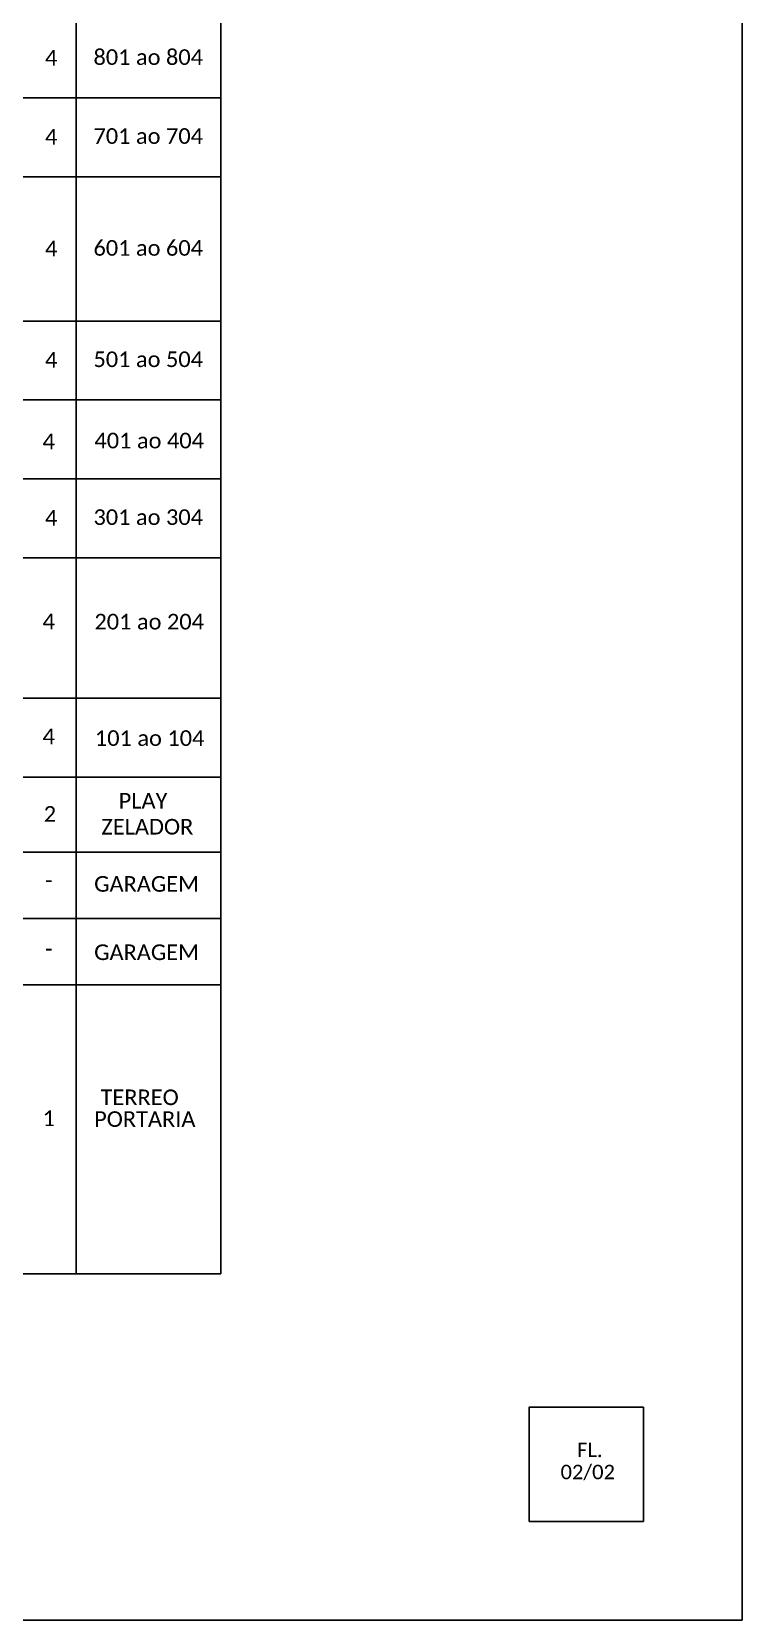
# Model space of a CAD drawing. Extents: x -4 to 1778, y 1 to 595.
# Drawn here: x 1630.6 to 1778, y 1.3 to 330.7 of the extents above; entities that cross this region are included whole.
import ezdxf
from ezdxf.enums import TextEntityAlignment as Align

# ---------------------------------------------------------------- set-up
doc = ezdxf.new("R2010")
doc.units = 0
doc.styles.add('WMF-Calibri0', font='calibri.ttf')

msp = doc.modelspace()

# ---------------------------------------------------------------- linework, layer by layer
for p, q in [((1777.99, 1.26), (1777.99, 595.26)), ((1669.85, 73.09), (1669.85, 538.94)), ((936.99, 1.26), (1777.99, 1.26))]:
    msp.add_line(p, q)
for points in [[(1639.83, 73.09), (1639.83, 530.72)], [(1371.52, 316.97), (1669.85, 316.97)], [(1371.52, 300.59), (1669.85, 300.59)], [(1371.52, 270.68), (1669.85, 270.68)], [(1371.52, 254.31), (1669.85, 254.31)], [(1371.52, 237.94), (1669.85, 237.94)], [(1371.52, 221.56), (1669.85, 221.56)], [(1371.52, 192.45), (1669.85, 192.45)], [(1371.52, 176.08), (1669.85, 176.08)], [(1371.52, 160.51), (1669.85, 160.51)], [(1371.52, 146.78), (1669.85, 146.78)], [(1371.52, 133.05), (1669.85, 133.05)], [(1371.52, 73.09), (1669.85, 73.09)]]:
    msp.add_lwpolyline(points)
at = {"color": 0}
msp.add_lwpolyline([(1757.5, 45.46), (1733.79, 45.46), (1733.79, 21.75), (1757.5, 21.75)], close=True, dxfattribs=at)

# ---------------------------------------------------------------- texts
at = {"color": 7, "style": 'WMF-Calibri0'}
for s, p in [('801 ao 804', (1643.4, 323.79)), ('701 ao 704', (1643.4, 307.42)), ('601 ao 604', (1643.4, 284.22)), ('501 ao 504', (1643.4, 261.13)), ('401 ao 404', (1643.6, 244.27)), ('301 ao 304', (1643.4, 228.39)), ('201 ao 204', (1643.6, 206.72)), ('101 ao 104', (1643.69, 182.57)), ('PLAY', (1648.63, 169.58)), ('ZELADOR', (1645.04, 164.19)), ('GARAGEM', (1643.54, 152.33)), ('GARAGEM', (1643.54, 138.16)), ('TERREO', (1644.87, 108.08)), ('PORTARIA', (1643.54, 103.56))]:
    msp.add_text(s, height=3.24, dxfattribs=at).set_placement(p)
at = {"style": 'WMF-Calibri0'}
for s, p in [('FL.', (1743.72, 35.09)), ('02/02', (1740.3, 30.5))]:
    msp.add_text(s, height=3, dxfattribs=at).set_placement(p)
at = {"color": 7, "style": 'WMF-Calibri0', "flags": 4}
for tag, p in [('4', (1634.63, 325.27)), ('4', (1634.63, 308.89)), ('4', (1634.63, 285.69)), ('4', (1634.63, 262.61)), ('4', (1634.12, 245.7)), ('4', (1634.63, 229.86)), ('4', (1634.12, 208.37)), ('4', (1634.12, 184.54)), ('2', (1634.36, 168.46)), ('-', (1634.12, 154.69)), ('-', (1634.12, 140.51)), ('1', (1634.12, 105.35))]:
    msp.add_attdef(tag, text='XX', height=3.24, dxfattribs=at).set_placement(p, align=Align.MIDDLE_CENTER)

doc.saveas('drawing.dxf')
